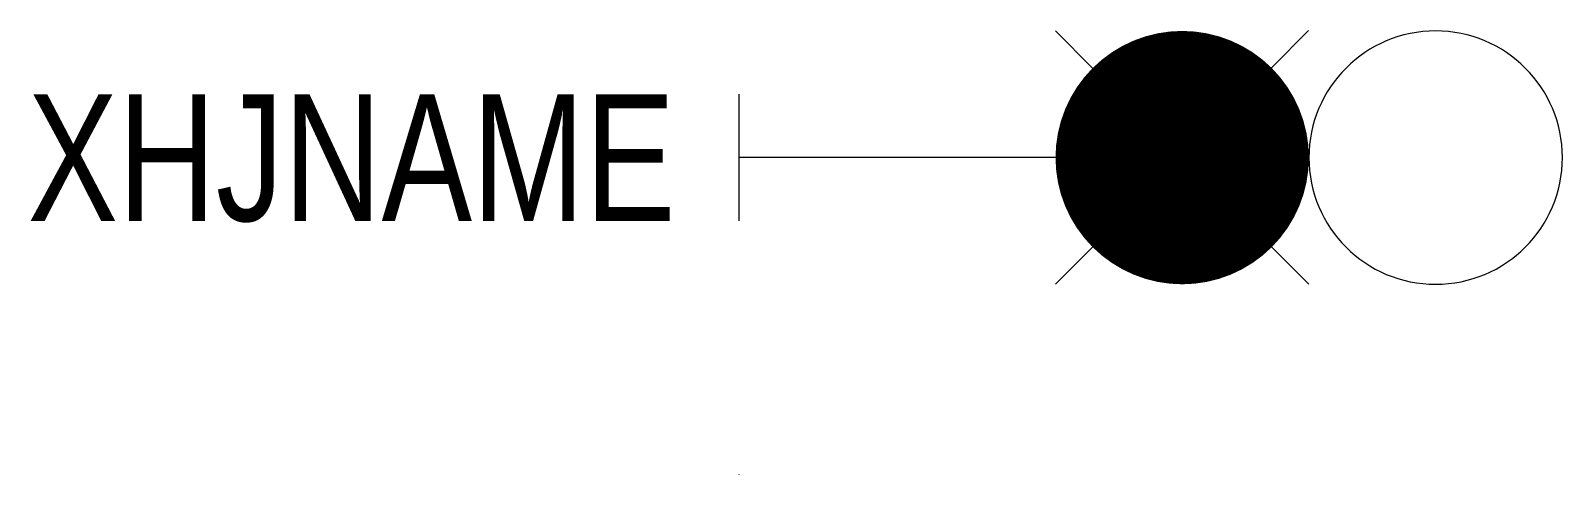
# Model space of a CAD drawing. Header units: millimetres. Extents: x -11.2 to 13, y 0 to 7.
import ezdxf
from ezdxf.enums import TextEntityAlignment as Align

# ---------------------------------------------------------------- set-up
doc = ezdxf.new("R2010")
doc.units = ezdxf.units.MM
doc.layers.get('0').update_dxf_attribs({"linetype": 'CONTINUOUS'})

msp = doc.modelspace()

# ---------------------------------------------------------------- linework, layer by layer
msp.add_line((0, 0.001), (0, -0.001))
at = {"color": 1, "const_width": 2}
msp.add_lwpolyline([(8, 5, -1), (6, 5, -1)], format="xyb", close=True, dxfattribs=at)
at = {"color": 1}
for points in [[(5.586, 6.414), (5, 7)], [(8.995, 7.005), (8.409, 6.419)], [(5.586, 3.586), (5, 3)], [(9, 3), (8.414, 3.586)]]:
    msp.add_lwpolyline(points, dxfattribs=at)
at = {"color": 3}
msp.add_lwpolyline([(9, 5, 1), (13, 5, 1)], format="xyb", close=True, dxfattribs=at)
at = {"color": 7}
for points in [[(0, 6), (0, 4)], [(5, 5), (0, 5)]]:
    msp.add_lwpolyline(points, dxfattribs=at)

# ---------------------------------------------------------------- texts
at = {"width": 0.8}
msp.add_attdef('XHJNAME', text='X4', height=2, dxfattribs=at).set_placement((-1, 4), align=Align.RIGHT)

doc.saveas('drawing.dxf')
